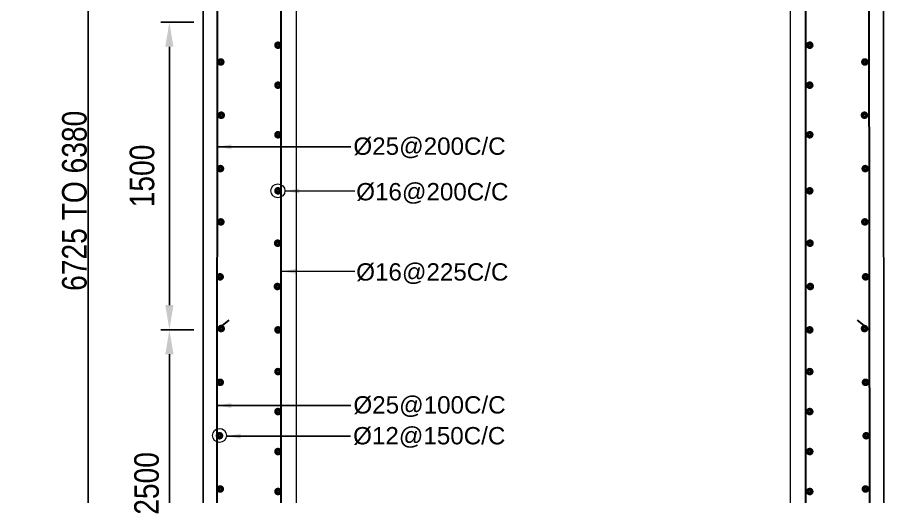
# Model space of a CAD drawing. Extents: x -358915 to 1258323, y -1667244 to -305611.
# Drawn here: x 591148 to 599606, y -1473808 to -1469131 of the extents above; entities that cross this region are included whole.
import ezdxf

# ---------------------------------------------------------------- set-up
doc = ezdxf.new("R2010")
doc.units = 0
doc.header["$LTSCALE"] = 300
doc.header["$MEASUREMENT"] = 0
doc.layers.get('DEFPOINTS').update_dxf_attribs({"linetype": 'CONTINUOUS'})
doc.layers.add('Dim', color=7, linetype='CONTINUOUS', lineweight=9)
doc.layers.add('ROD', color=1, linetype='CONTINUOUS', lineweight=30)
doc.layers.add('LINE', color=7, linetype='CONTINUOUS')
doc.layers.add('TXT', color=7, linetype='CONTINUOUS')
doc.styles.add('Arial', font='arial.ttf')
doc.styles.add('DIM', font='isocp3.shx')
doc.styles.add('dimText', font='ARIALN.TTF')
doc.dimstyles.new('dim n_120', dxfattribs={"dimtxt": 240, "dimasz": 240, "dimexe": 240, "dimexo": 150, "dimgap": 100, "dimtad": 2, "dimdec": 0, "dimzin": 0, "dimdsep": 46, "dimtxsty": 'DIM', "dimcen": 350, "dimclrd": 5, "dimclre": 5, "dimclrt": 7, "dimadec": 0, "dimazin": 0, "dimtfac": 1, "dimtdec": 0, "dimtmove": 0, "dimatfit": 3, "dimfxl": 240, "dimfxlon": 1, "dimtolj": 1, "dimtzin": 0, "dimarcsym": 0})
doc.dimstyles.new('dim_70', dxfattribs={"dimtxt": 140, "dimasz": 140, "dimexe": 70, "dimexo": 40, "dimgap": 50, "dimtad": 1, "dimdec": 0, "dimzin": 0, "dimdsep": 46, "dimtxsty": 'Arial', "dimcen": 0.09, "dimclrd": 5, "dimclre": 5, "dimclrt": 7, "dimadec": 0, "dimazin": 0, "dimtfac": 1, "dimtdec": 0, "dimtmove": 0, "dimatfit": 3, "dimfxl": 1, "dimtolj": 1, "dimtzin": 0, "dimarcsym": 0})

# ---------------------------------------------------------------- blocks, each defined once
blk = doc.blocks.new('*D699')
at = {"layer": 'DEFPOINTS', "color": 0, "ltscale": 50, "transparency": 16777216}
for p in [(592546.9, -1466663.5), (591840.7, -1475178.5), (592138.1, -1475178.5)]:
    blk.add_point(p, dxfattribs=at)
at = {"layer": 'Dim', "color": 5, "lineweight": -2, "ltscale": 50, "transparency": 16777216}
for p, q in [((592080.7, -1466663.5), (591600.7, -1466663.5)), ((591840.7, -1466903.5), (591840.7, -1474938.5)), ((591988.1, -1475178.5), (591600.7, -1475178.5))]:
    blk.add_line(p, q, dxfattribs=at)
at = {"layer": 'Dim', "color": 5, "ltscale": 50, "transparency": 16777216}
for points in [[(591800.7, -1466903.5), (591880.7, -1466903.5), (591840.7, -1466663.5)], [(591800.7, -1474938.5), (591880.7, -1474938.5), (591840.7, -1475178.5)]]:
    blk.add_solid(points, dxfattribs=at)
at = {"layer": 'Dim', "color": 7, "ltscale": 50, "transparency": 16777216, "insert": (591706.6, -1470921), "char_height": 240, "attachment_point": 5, "rotation": 90, "style": 'dimText'}
blk.add_mtext('\\A1;6725 TO 6380', dxfattribs=at)
blk = doc.blocks.new('*D1379')
at = {"layer": 'DEFPOINTS', "color": 0, "ltscale": 50, "transparency": 16777216}
for p in [(592399.5, -1472178.5, 0), (592632.6, -1472178.5), (592399.5, -1475178.5, 0)]:
    blk.add_point(p, dxfattribs=at)
at = {"layer": 'Dim', "color": 5, "lineweight": -2, "ltscale": 50, "transparency": 16777216}
for p, q in [((592549.5, -1472178.5), (592872.6, -1472178.5)), ((592632.6, -1474938.5), (592632.6, -1472418.5)), ((592549.5, -1475178.5), (592872.6, -1475178.5))]:
    blk.add_line(p, q, dxfattribs=at)
at = {"layer": 'Dim', "color": 5, "ltscale": 50, "transparency": 16777216}
for points in [[(592592.6, -1472418.5), (592672.6, -1472418.5), (592632.6, -1472178.5)], [(592592.6, -1474938.5), (592672.6, -1474938.5), (592632.6, -1475178.5)]]:
    blk.add_solid(points, dxfattribs=at)
at = {"layer": 'Dim', "color": 7, "ltscale": 50, "transparency": 16777216, "insert": (592411.3, -1473678.5), "char_height": 240, "attachment_point": 5, "rotation": 90, "style": 'dimText'}
blk.add_mtext('\\A1;2500', dxfattribs=at)
blk = doc.blocks.new('*D1380')
at = {"layer": 'DEFPOINTS', "color": 0, "ltscale": 50, "transparency": 16777216}
for p in [(592399.5, -1469178.5, 0), (592632.6, -1469178.5), (592399.5, -1472178.5, 0)]:
    blk.add_point(p, dxfattribs=at)
at = {"layer": 'Dim', "color": 5, "lineweight": -2, "ltscale": 50, "transparency": 16777216}
for p, q in [((592549.5, -1469178.5), (592872.6, -1469178.5)), ((592632.6, -1471938.5), (592632.6, -1469418.5)), ((592549.5, -1472178.5), (592872.6, -1472178.5))]:
    blk.add_line(p, q, dxfattribs=at)
at = {"layer": 'Dim', "color": 5, "ltscale": 50, "transparency": 16777216}
for points in [[(592592.6, -1469418.5), (592672.6, -1469418.5), (592632.6, -1469178.5)], [(592592.6, -1471938.5), (592672.6, -1471938.5), (592632.6, -1472178.5)]]:
    blk.add_solid(points, dxfattribs=at)
at = {"layer": 'Dim', "color": 7, "ltscale": 50, "transparency": 16777216, "insert": (592366.8, -1470678.5), "char_height": 240, "attachment_point": 5, "rotation": 90, "style": 'dimText'}
blk.add_mtext('\\A1;1500', dxfattribs=at)

msp = doc.modelspace()

# ---------------------------------------------------------------- linework, layer by layer
at = {"layer": 'Dim'}
for centre in [(593691.9, -1470823.5, 0), (593122, -1473210.5, 0)]:
    msp.add_circle(centre, 68.4, dxfattribs=at)
at = {"layer": 'LINE'}
for p, q in [((592962.9, -1476251, 0), (592962.8, -1466663.5, 0)), ((599605.8, -1476250.5, 0), (599605.7, -1466663.5, 0))]:
    msp.add_line(p, q, dxfattribs=at)
at = {"layer": 'LINE', "lineweight": 18}
for p, q in [((593872.9, -1474983.5, 0), (593872.9, -1466663.5, 0)), ((598695.8, -1474983.5, 0), (598695.8, -1466663.5, 0))]:
    msp.add_line(p, q, dxfattribs=at)
at = {"layer": 'ROD'}
for p, q in [((593095.9, -1476002.1, 0), (593103.9, -1466839.1, 0)), ((593724.5, -1475958.6, 0), (593724.5, -1466840.5, 0)), ((598847.3, -1475958.6, 0), (598847.3, -1466902.7, 0)), ((599470.4, -1474979.6, 0), (599463.2, -1466903.4, 0))]:
    msp.add_line(p, q, dxfattribs=at)
at = {"layer": 'ROD', "const_width": 39.9, "elevation": 0}
for points in [[(593709.2, -1469397.2, -1), (593676.7, -1469408.1, -1)], [(598867.8, -1469397.2, 1), (598900.4, -1469408.1, 1)], [(593150.1, -1469559.7, -1), (593118.4, -1469572.9, -1)], [(599406.8, -1469559.7, 1), (599438.5, -1469572.9, 1)], [(593709.2, -1469787.2, -1), (593676.7, -1469798.1, -1)], [(598867.8, -1469787.2, 1), (598900.4, -1469798.1, 1)], [(593154.8, -1470079.3, -1), (593123.1, -1470092.5, -1)], [(599402.2, -1470079.3, 1), (599433.9, -1470092.5, 1)], [(593709.2, -1470271, -1), (593676.7, -1470281.9, -1)], [(598867.8, -1470271, 1), (598900.4, -1470281.9, 1)], [(593147.2, -1470600.3, -1), (593115.5, -1470613.4, -1)], [(599409.8, -1470600.3, 1), (599441.5, -1470613.4, 1)], [(593709.2, -1470818.1, -1), (593676.7, -1470828.9, -1)], [(598867.8, -1470818.1, 1), (598900.4, -1470828.9, 1)], [(593150.7, -1471120.4, -1), (593119, -1471133.6, -1)], [(599406.3, -1471120.4, 1), (599438, -1471133.6, 1)], [(593706.4, -1471329.1, -1), (593673.8, -1471339.9, -1)], [(598870.6, -1471329.1, 1), (598903.2, -1471339.9, 1)], [(593144.1, -1471657.4, -1), (593111.5, -1471668.2, -1)], [(599412.9, -1471657.4, 1), (599445.5, -1471668.2, 1)], [(593703.8, -1471751.6, -1), (593671.2, -1471762.5, -1)], [(598873.2, -1471751.6, 1), (598905.8, -1471762.5, 1)], [(593154.1, -1472160.9, -1), (593122.4, -1472174.1, -1)], [(593709.2, -1472175.1, -1), (593676.7, -1472185.9, -1)], [(598867.8, -1472175.1, 1), (598900.4, -1472185.9, 1)], [(599402.9, -1472160.9, 1), (599434.6, -1472174.1, 1)], [(593709.2, -1472582.2, -1), (593676.7, -1472593.1, -1)], [(598867.8, -1472582.2, 1), (598900.4, -1472593.1, 1)], [(593144.6, -1472685.8, -1), (593112.9, -1472698.9, -1)], [(599412.4, -1472685.8, 1), (599444.1, -1472698.9, 1)], [(593709.2, -1472972.2, -1), (593676.7, -1472983.1, -1)], [(598867.8, -1472972.2, 1), (598900.4, -1472983.1, 1)], [(593137.9, -1473206.7, -1), (593106.2, -1473219.8, -1)], [(599419.1, -1473206.7, 1), (599450.8, -1473219.8, 1)], [(593709.2, -1473362.2, -1), (593676.7, -1473373.1, -1)], [(598867.8, -1473362.2, 1), (598900.4, -1473373.1, 1)], [(593145.3, -1473726.5, -1), (593113.6, -1473739.7, -1)], [(593709.2, -1473752.2, -1), (593676.7, -1473763.1, -1)], [(598867.8, -1473752.2, 1), (598900.4, -1473763.1, 1)], [(599411.7, -1473726.5, 1), (599443.4, -1473739.7, 1)]]:
    msp.add_lwpolyline(points, format="xyb", close=True, dxfattribs=at)
at = {"layer": 'ROD'}
for points in [[(593101.2, -1472177.1), (593217.6, -1472087)], [(599465, -1472177.1), (599348.7, -1472087)]]:
    msp.add_lwpolyline(points, dxfattribs=at)

# ---------------------------------------------------------------- texts
at = {"layer": 'TXT', "color": 0, "char_height": 169, "width": 1136.669, "attachment_point": 4, "style": 'Arial'}
for s, insert in [('%%C25@200C/C', (594429.2, -1470404.5, 0)), ('%%C16@200C/C', (594456.5, -1470848.9, 0)), ('%%C16@225C/C', (594456.5, -1471631.9, 0)), ('%%C25@100C/C', (594429.2, -1472929, 0)), ('%%C12@150C/C', (594426.3, -1473229.9, 0))]:
    msp.add_mtext(s, dxfattribs=dict(at, insert=insert))

# ---------------------------------------------------------------- dimensions: what is measured, and where the dimension line sits
at = {"layer": 'Dim', "ltscale": 50}
dim = msp.add_linear_dim(base=(591840.7, -1475178.5, 0), p1=(592546.9, -1466663.5, 0), p2=(592138.1, -1475178.5, 0), angle=90, text='6725 TO 6380', dimstyle='dim n_120', override={"dimgap": 10, "dimtxsty": 'dimText', "dimtmove": 2}, dxfattribs=at)
dim.commit()
dim.dimension.update_dxf_attribs({"geometry": '*D699', "text_midpoint": (591706.6, -1470921, 0)})
for base, p1, p2, text, picture, middle in [((592632.6, -1469178.5), (592399.5, -1472178.5, 0), (592399.5, -1469178.5, 0), '1500', '*D1380', (592366.8, -1470678.5)), ((592632.6, -1472178.5), (592399.5, -1475178.5, 0), (592399.5, -1472178.5, 0), '2500', '*D1379', (592411.3, -1473678.5))]:
    dim = msp.add_linear_dim(base=base, p1=p1, p2=p2, angle=90, text=text, dimstyle='dim n_120', override={"dimgap": 10, "dimtxsty": 'dimText', "dimtmove": 2}, dxfattribs=at)
    dim.commit()
    dim.dimension.update_dxf_attribs({"geometry": picture, "text_midpoint": middle, "dimtype": 160})

# ---------------------------------------------------------------- leaders
at = {"layer": 'Dim'}
for points in [[(593098.6, -1470393.9, 0), (594402.5, -1470395.1, 0)], [(593098.6, -1472918.4, 0), (594402.5, -1472919.6, 0)]]:
    msp.add_leader(points, dimstyle='dim_70', dxfattribs=at)
at = {"layer": 'Dim', "ltscale": 50}
for points in [[(593760.3, -1470824.9, 0), (594443, -1470826, 0)], [(593724.5, -1471608.8, 0), (594443, -1471609.1, 0)], [(593190.2, -1473216.7, 0), (594401.2, -1473216.7, 0)]]:
    msp.add_leader(points, dimstyle='dim_70', override={"dimasz": 140}, dxfattribs=at)

doc.saveas('drawing.dxf')
